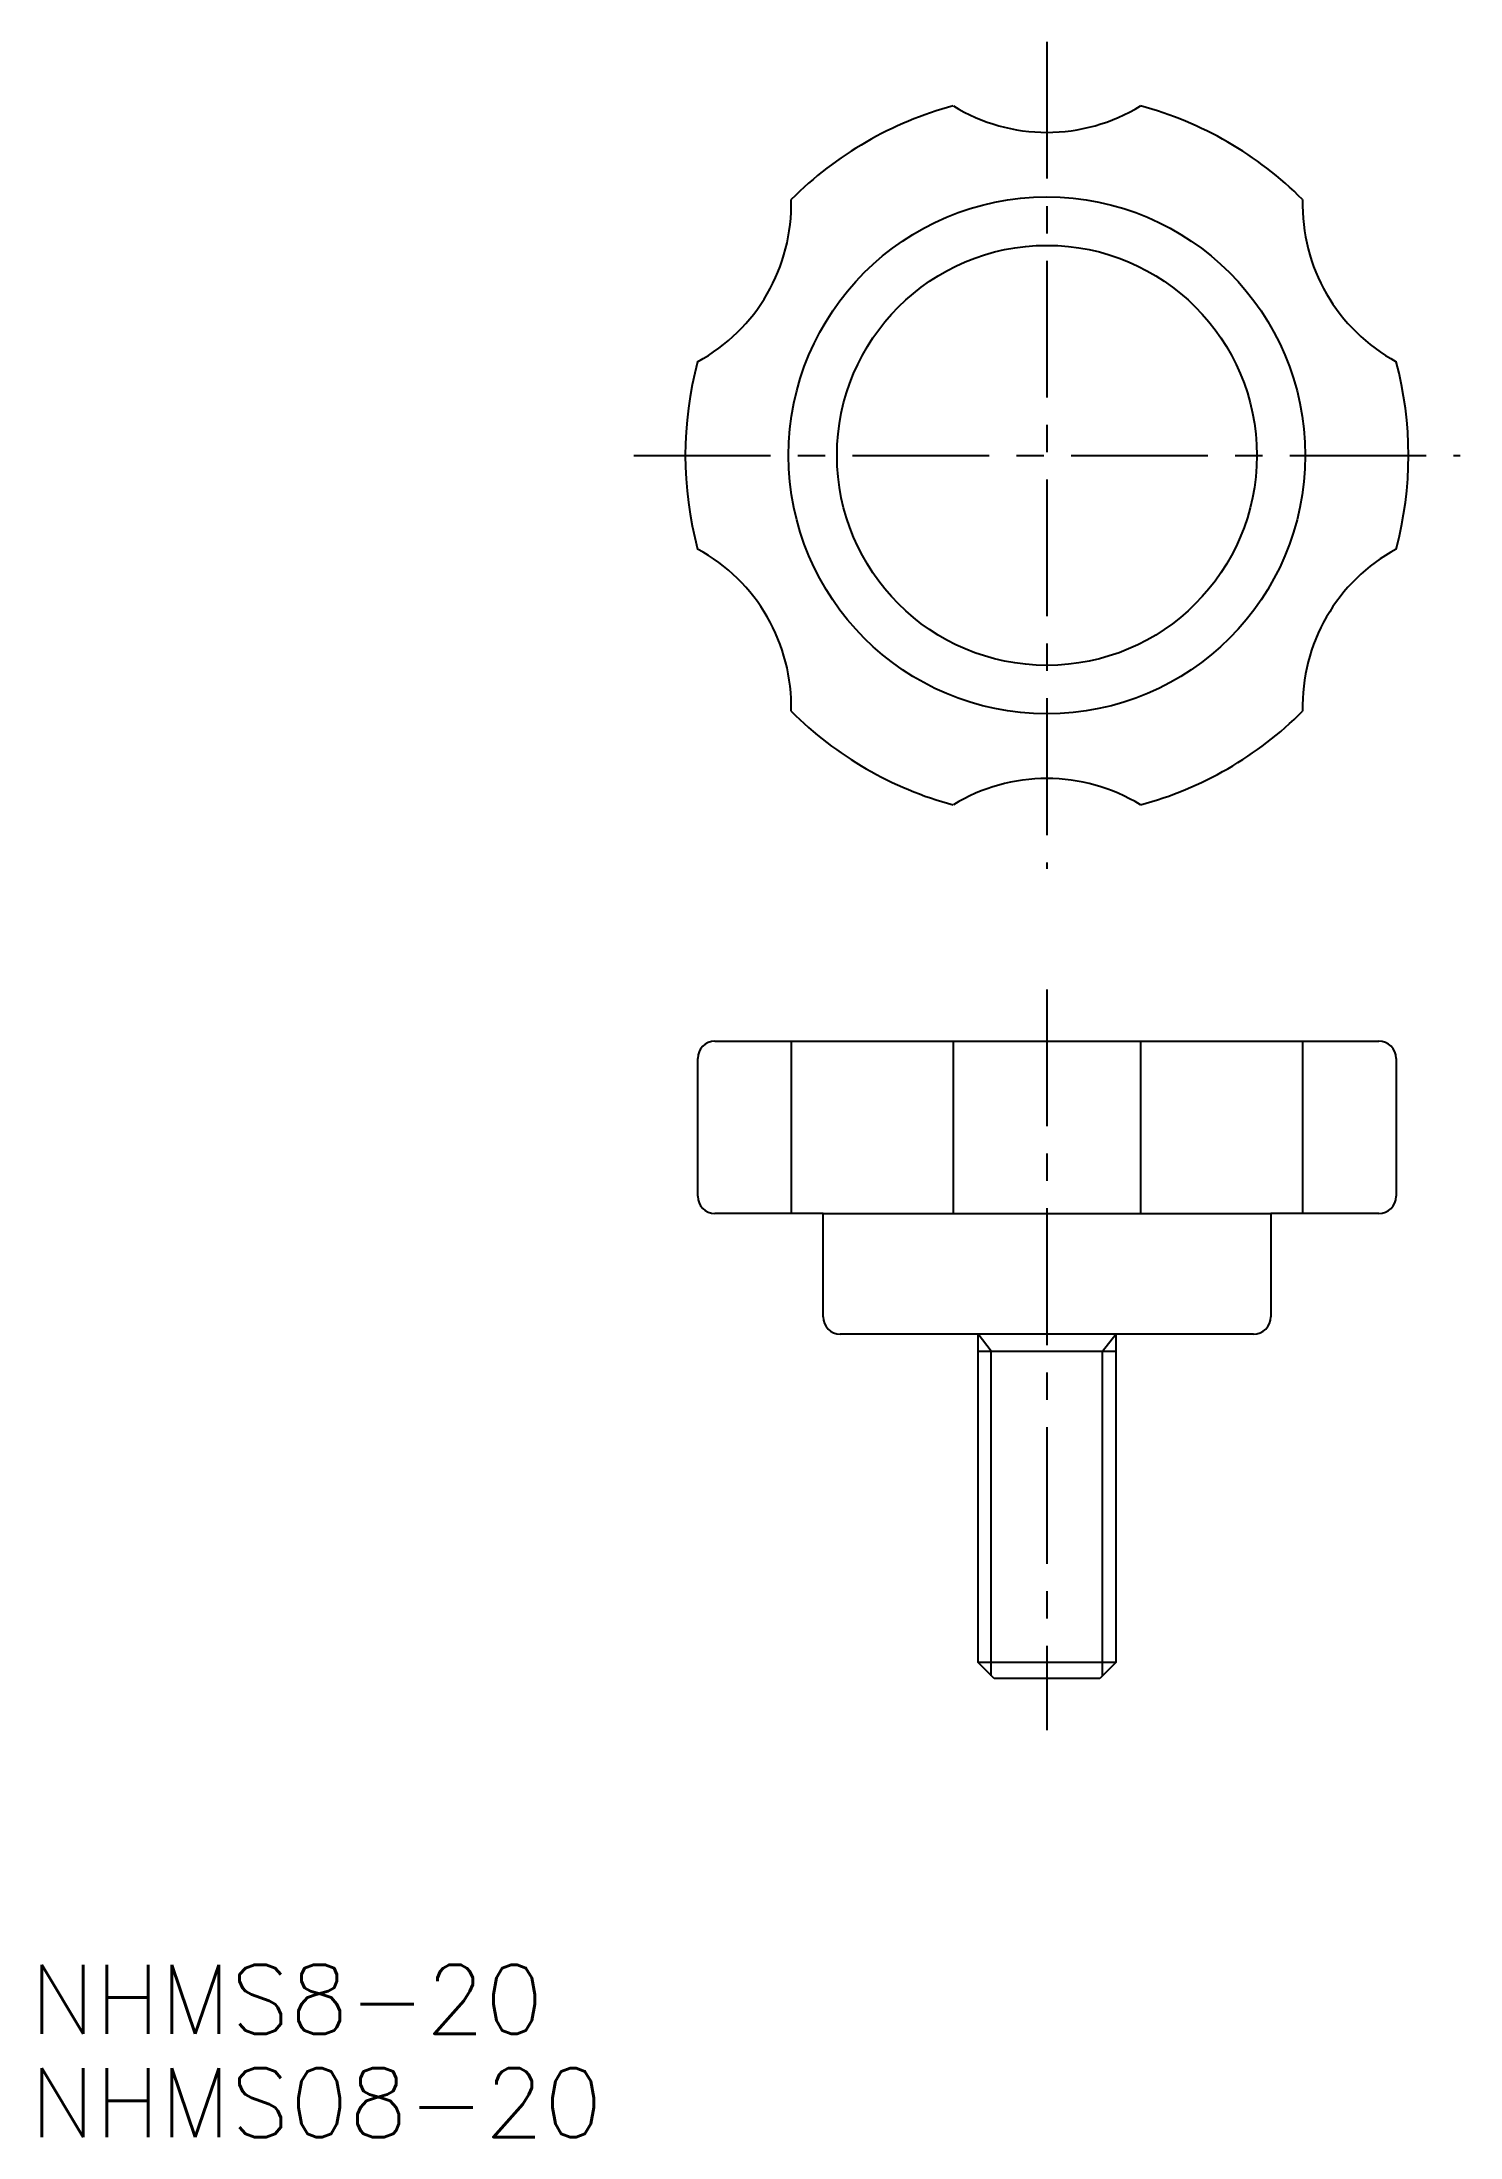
# Model space of a CAD drawing. Extents: x -8 to 74, y 3 to 125.
import ezdxf

# ---------------------------------------------------------------- set-up
doc = ezdxf.new("R2010")
doc.units = 0
doc.header["$LTSCALE"] = 0.25
doc.linetypes.add('CENTER', pattern=[50.8, 31.75, -6.35, 6.35, -6.35])
doc.layers.get('0').update_dxf_attribs({"linetype": 'CONTINUOUS'})
doc.layers.add('CENTER', color=1, linetype='CENTER')
doc.styles.get("Standard").update_dxf_attribs({"font": 'txt.shx', "bigfont": 'extfont.shx'})

msp = doc.modelspace()

# ---------------------------------------------------------------- linework, layer by layer
for p, q in [((30.72, 67), (35.15, 67)), ((35.15, 67), (69.28, 67)), ((35.15, 67), (35.15, 57)), ((44.56, 67), (44.56, 57)), ((55.44, 67), (55.44, 57)), ((64.85, 67), (64.85, 57)), ((29.72, 58), (29.72, 66)), ((70.28, 66), (70.28, 58)), ((37, 57), (30.72, 57)), ((37, 51), (37, 57)), ((37, 57), (63, 57)), ((63, 57), (63, 51)), ((69.28, 57), (63, 57)), ((46, 50), (38, 50)), ((46, 30.93), (46, 50)), ((54, 50), (46, 50)), ((54, 50), (54, 30.93)), ((62, 50), (54, 50)), ((46, 49), (54, 49)), ((54, 30.93), (46, 30.93)), ((46.93, 30), (46, 30.93)), ((54, 30.93), (53.07, 30)), ((53.07, 30), (46.93, 30))]:
    msp.add_line(p, q)
at = {"color": 3}
for p, q in [((46.77, 49), (46, 50)), ((53.23, 49), (54, 50)), ((46.77, 30.16), (46.77, 49)), ((53.23, 30.16), (53.23, 49))]:
    msp.add_line(p, q, dxfattribs=at)
for radius in [15, 12.19]:
    msp.add_circle((50, 101), radius)
for centre, radius, start, end in [((50, 101), 21, 105, 135), ((50, 130.14), 10.39, 238.4696, 301.5304), ((50, 101), 21, 45, 75), ((24.76, 115.57), 10.39, 298.4696, 1.5304), ((75.24, 115.57), 10.39, 178.4696, 241.5304), ((50, 101), 21, 165, 195), ((50, 101), 21, 345, 15), ((24.76, 86.43), 10.39, 358.4696, 61.5304), ((75.24, 86.43), 10.39, 118.4696, 181.5304), ((50, 101), 21, 225, 255), ((50, 101), 21, 285, 315), ((50, 71.86), 10.39, 58.4696, 121.5304), ((30.72, 66), 1, 90, 180), ((69.28, 66), 1, 0, 90), ((30.72, 58), 1, 180, 270), ((69.28, 58), 1, 270, 0), ((38, 51), 1, 180, 270), ((62, 51), 1, 270, 0)]:
    msp.add_arc(centre, radius, start, end)
at = {"layer": 'CENTER', "color": 1, "linetype": 'CENTER'}
for p, q in [((50, 125), (50, 77)), ((26, 101), (74, 101)), ((50, 70), (50, 27))]:
    msp.add_line(p, q, dxfattribs=at)

# ---------------------------------------------------------------- texts
at = {"color": 7, "linetype": 'CONTINUOUS'}
for s, p in [('NHMS8-20', (-9.06, 9.39)), ('NHMS08-20', (-9.06, 3.39))]:
    msp.add_text(s, height=4, dxfattribs=at).set_placement(p)

doc.saveas('drawing.dxf')
